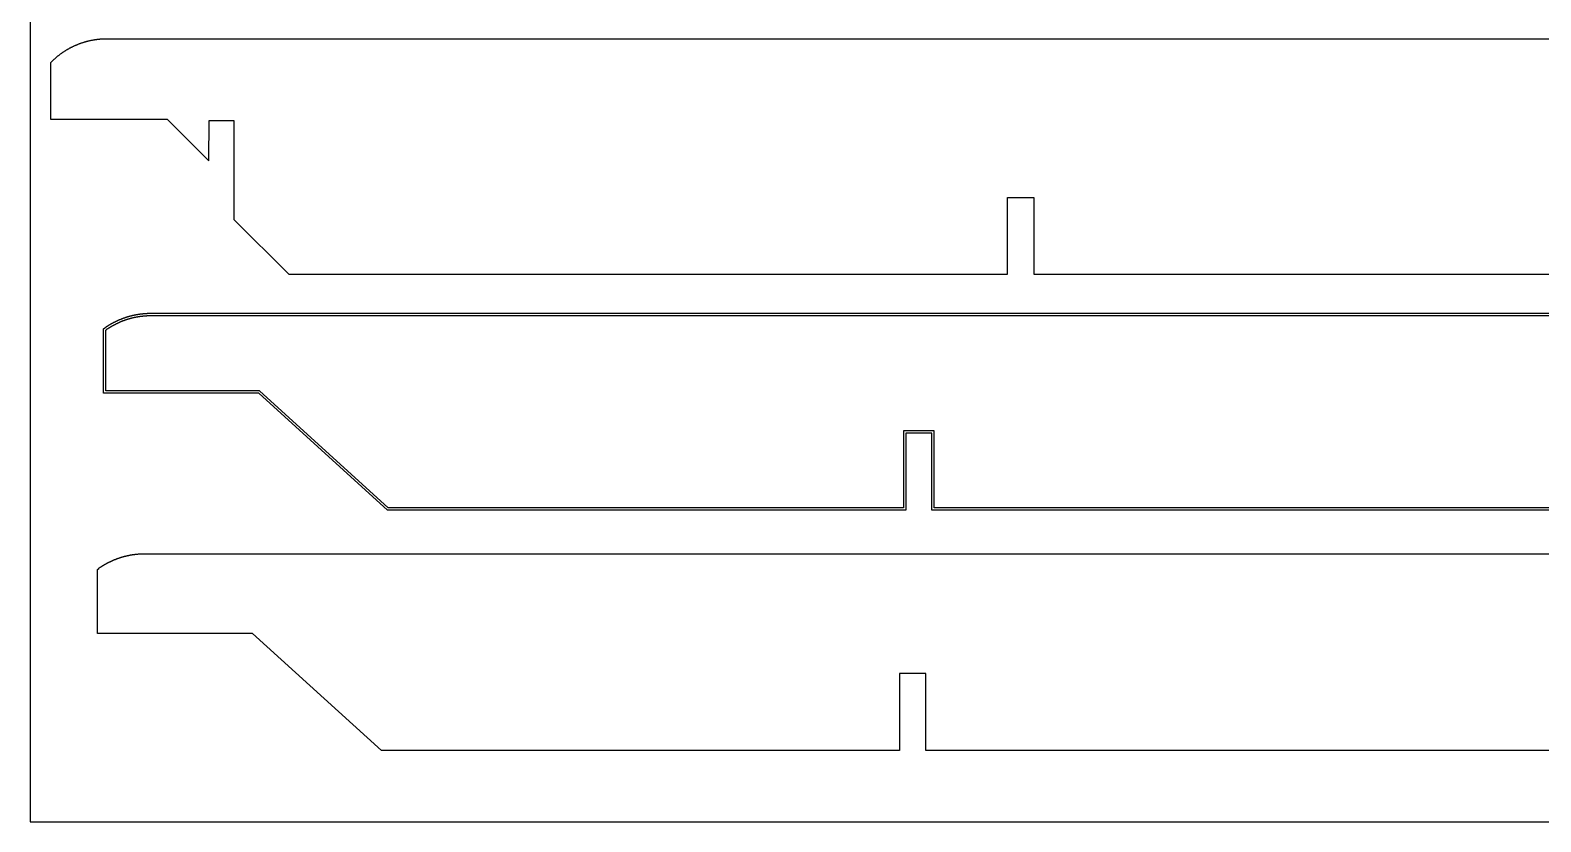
# Model space of a CAD drawing. Header units: inches. Extents: x -1514 to 1282, y -2074 to 286.
# Drawn here: x -819.5 to -799.86, y -1612.21 to -1601.91 of the extents above; entities that cross this region are included whole.
import ezdxf

# ---------------------------------------------------------------- set-up
doc = ezdxf.new("R2010")
doc.units = ezdxf.units.IN
doc.header["$LTSCALE"] = 0.1
doc.header["$MEASUREMENT"] = 0
doc.layers.add('pic', color=1, linetype='Continuous')

msp = doc.modelspace()

# ---------------------------------------------------------------- linework, layer by layer
at = {"color": 7, "linetype": 'Continuous', "lineweight": 25}
for points in [[(-769.11739, -1602.02432), (-818.5054, -1602.02432), (-818.51165, -1602.02433), (-818.51794, -1602.02439), (-818.52424, -1602.02449), (-818.53053, -1602.02463), (-818.53683, -1602.0248), (-818.54312, -1602.02502), (-818.54941, -1602.02527), (-818.5557, -1602.02556), (-818.56199, -1602.02589), (-818.56828, -1602.02627), (-818.57456, -1602.02667), (-818.58084, -1602.02712), (-818.58712, -1602.02761), (-818.5934, -1602.02813), (-818.59967, -1602.0287), (-818.60594, -1602.0293), (-818.6122, -1602.02994), (-818.61843, -1602.03062), (-818.62158, -1602.03098), (-818.62469, -1602.03134), (-818.63084, -1602.03209), (-818.63702, -1602.03288), (-818.64319, -1602.03371), (-818.64936, -1602.03457), (-818.65552, -1602.03548), (-818.66168, -1602.03642), (-818.66784, -1602.0374), (-818.67399, -1602.03842), (-818.68014, -1602.03948), (-818.68629, -1602.04058), (-818.69242, -1602.04172), (-818.69856, -1602.04289), (-818.70468, -1602.0441), (-818.71081, -1602.04535), (-818.71692, -1602.04663), (-818.72303, -1602.04796), (-818.72913, -1602.04932), (-818.73522, -1602.05072), (-818.74131, -1602.05215), (-818.74738, -1602.05363), (-818.75345, -1602.05514), (-818.75951, -1602.05669), (-818.76556, -1602.05827), (-818.7716, -1602.05989), (-818.77763, -1602.06155), (-818.78366, -1602.06324), (-818.78967, -1602.06498), (-818.79567, -1602.06674), (-818.80166, -1602.06855), (-818.80764, -1602.07039), (-818.8136, -1602.07226), (-818.81956, -1602.07418), (-818.8255, -1602.07613), (-818.83143, -1602.07811), (-818.83735, -1602.08013), (-818.84325, -1602.08219), (-818.84914, -1602.08428), (-818.85502, -1602.08641), (-818.86088, -1602.08857), (-818.86673, -1602.09077), (-818.87256, -1602.093), (-818.87838, -1602.09527), (-818.88419, -1602.09758), (-818.88997, -1602.09992), (-818.89574, -1602.10229), (-818.9015, -1602.1047), (-818.90724, -1602.10714), (-818.91296, -1602.10962), (-818.91866, -1602.11213), (-818.92435, -1602.11468), (-818.93002, -1602.11727), (-818.93567, -1602.11988), (-818.9413, -1602.12253), (-818.94691, -1602.12522), (-818.9525, -1602.12794), (-818.95808, -1602.13069), (-818.96365, -1602.13349), (-818.96919, -1602.13632), (-818.97473, -1602.13918), (-818.98024, -1602.14208), (-818.98574, -1602.14501), (-818.99123, -1602.14798), (-818.99669, -1602.15099), (-819.00214, -1602.15402), (-819.00758, -1602.1571), (-819.01299, -1602.16021), (-819.01839, -1602.16335), (-819.02377, -1602.16652), (-819.02913, -1602.16973), (-819.03447, -1602.17297), (-819.03979, -1602.17625), (-819.04509, -1602.17956), (-819.05038, -1602.1829), (-819.05564, -1602.18627), (-819.06089, -1602.18968), (-819.06611, -1602.19312), (-819.07131, -1602.19659), (-819.0765, -1602.20009), (-819.08166, -1602.20363), (-819.0868, -1602.2072), (-819.09191, -1602.21079), (-819.09701, -1602.21442), (-819.10208, -1602.21808), (-819.10714, -1602.22177), (-819.11217, -1602.22549), (-819.11717, -1602.22924), (-819.12215, -1602.23303), (-819.12711, -1602.23684), (-819.13205, -1602.24068), (-819.13696, -1602.24455), (-819.14184, -1602.24845), (-819.14671, -1602.25238), (-819.15154, -1602.25634), (-819.15635, -1602.26033), (-819.16114, -1602.26434), (-819.1659, -1602.26839), (-819.17063, -1602.27246), (-819.17534, -1602.27656), (-819.18002, -1602.28069), (-819.18468, -1602.28485), (-819.1893, -1602.28903), (-819.1939, -1602.29324), (-819.19848, -1602.29748), (-819.20302, -1602.30175), (-819.20754, -1602.30604), (-819.21202, -1602.31036), (-819.21648, -1602.31471), (-819.22091, -1602.31908), (-819.23404, -1602.3322), (-819.23404, -1603.06434), (-817.71646, -1603.06434), (-817.17436, -1603.60644), (-817.17199, -1603.08432), (-816.85234, -1603.08432), (-816.85234, -1604.37021), (-816.13824, -1605.08432), (-806.79234, -1605.08432), (-806.79234, -1604.08432), (-806.45234, -1604.08432), (-806.45234, -1605.08432), (-796.39234, -1605.08432)], [(-797.71655, -1608.1508), (-807.77655, -1608.1508), (-807.77655, -1607.1508), (-808.11655, -1607.1508), (-808.11655, -1608.1508), (-814.85475, -1608.1508), (-816.52769, -1606.63079), (-818.5461, -1606.63079), (-818.5461, -1605.79418), (-818.52957, -1605.78231), (-818.52547, -1605.7794), (-818.52135, -1605.77651), (-818.51722, -1605.77364), (-818.51307, -1605.77079), (-818.50891, -1605.76796), (-818.50473, -1605.76514), (-818.50053, -1605.76235), (-818.49632, -1605.75958), (-818.4921, -1605.75683), (-818.48786, -1605.7541), (-818.48361, -1605.75139), (-818.47934, -1605.7487), (-818.47506, -1605.74603), (-818.47076, -1605.74339), (-818.46646, -1605.74076), (-818.46213, -1605.73815), (-818.4578, -1605.73557), (-818.45345, -1605.73301), (-818.44908, -1605.73046), (-818.44471, -1605.72794), (-818.44032, -1605.72544), (-818.43592, -1605.72296), (-818.4315, -1605.7205), (-818.42708, -1605.71807), (-818.42264, -1605.71565), (-818.41819, -1605.71326), (-818.41372, -1605.71088), (-818.40925, -1605.70853), (-818.40476, -1605.70621), (-818.40026, -1605.7039), (-818.39576, -1605.70161), (-818.39123, -1605.69935), (-818.3867, -1605.69711), (-818.38216, -1605.69489), (-818.37761, -1605.69269), (-818.37305, -1605.69052), (-818.36847, -1605.68836), (-818.36389, -1605.68623), (-818.35929, -1605.68413), (-818.35469, -1605.68204), (-818.35008, -1605.67998), (-818.34545, -1605.67794), (-818.34082, -1605.67592), (-818.33618, -1605.67392), (-818.33153, -1605.67195), (-818.32687, -1605.67), (-818.3222, -1605.66808), (-818.31752, -1605.66617), (-818.31284, -1605.66429), (-818.30814, -1605.66243), (-818.30344, -1605.6606), (-818.29873, -1605.65879), (-818.29401, -1605.657), (-818.28928, -1605.65524), (-818.28455, -1605.6535), (-818.27981, -1605.65178), (-818.27506, -1605.65009), (-818.27031, -1605.64842), (-818.26554, -1605.64677), (-818.26078, -1605.64515), (-818.256, -1605.64355), (-818.25122, -1605.64198), (-818.24643, -1605.64043), (-818.24163, -1605.6389), (-818.23683, -1605.6374), (-818.23203, -1605.63592), (-818.22722, -1605.63447), (-818.2224, -1605.63304), (-818.21755, -1605.63163), (-818.2127, -1605.63025), (-818.20785, -1605.62888), (-818.20298, -1605.62755), (-818.1981, -1605.62623), (-818.19322, -1605.62494), (-818.18833, -1605.62367), (-818.18344, -1605.62243), (-818.17853, -1605.62121), (-818.17362, -1605.62001), (-818.16871, -1605.61884), (-818.16378, -1605.61769), (-818.15885, -1605.61656), (-818.15392, -1605.61546), (-818.14897, -1605.61438), (-818.14403, -1605.61333), (-818.13907, -1605.6123), (-818.13411, -1605.61129), (-818.12915, -1605.61031), (-818.12418, -1605.60935), (-818.11921, -1605.60842), (-818.11423, -1605.60751), (-818.10924, -1605.60662), (-818.10425, -1605.60576), (-818.09926, -1605.60492), (-818.09426, -1605.6041), (-818.08926, -1605.60331), (-818.08426, -1605.60255), (-818.07925, -1605.6018), (-818.07424, -1605.60109), (-818.06922, -1605.60039), (-818.0642, -1605.59972), (-818.05918, -1605.59907), (-818.05416, -1605.59845), (-818.04913, -1605.59785), (-818.0441, -1605.59728), (-818.03907, -1605.59673), (-818.03403, -1605.5962), (-818.029, -1605.5957), (-818.02396, -1605.59523), (-818.01892, -1605.59477), (-818.01388, -1605.59435), (-818.00884, -1605.59394), (-818.00379, -1605.59356), (-817.99875, -1605.59321), (-817.9937, -1605.59287), (-817.98865, -1605.59257), (-817.98361, -1605.59229), (-817.97856, -1605.59203), (-817.97351, -1605.59179), (-817.96847, -1605.59159), (-817.96342, -1605.5914), (-817.95837, -1605.59124), (-817.95332, -1605.59111), (-817.94828, -1605.591), (-817.94323, -1605.59091), (-817.93819, -1605.59085), (-817.93315, -1605.59081), (-817.92814, -1605.5908), (-769.11679, -1605.5908)], [(-797.74655, -1608.1208), (-807.74655, -1608.1208), (-807.74655, -1607.1208), (-808.14655, -1607.1208), (-808.14655, -1608.1208), (-814.84315, -1608.1208), (-816.5161, -1606.60079), (-818.5161, -1606.60079), (-818.5161, -1605.80957), (-818.51214, -1605.80673), (-818.50816, -1605.80391), (-818.50417, -1605.8011), (-818.50016, -1605.79832), (-818.49614, -1605.79555), (-818.4921, -1605.7928), (-818.48804, -1605.79008), (-818.48397, -1605.78737), (-818.47989, -1605.78468), (-818.47579, -1605.78201), (-818.47168, -1605.77936), (-818.46755, -1605.77673), (-818.46341, -1605.77412), (-818.45926, -1605.77153), (-818.45509, -1605.76896), (-818.4509, -1605.76642), (-818.44671, -1605.76389), (-818.4425, -1605.76138), (-818.43828, -1605.75889), (-818.43404, -1605.75642), (-818.42979, -1605.75397), (-818.42553, -1605.75154), (-818.42126, -1605.74914), (-818.41697, -1605.74675), (-818.41267, -1605.74438), (-818.40836, -1605.74204), (-818.40404, -1605.73971), (-818.39971, -1605.73741), (-818.39536, -1605.73513), (-818.39101, -1605.73287), (-818.38664, -1605.73062), (-818.38226, -1605.72841), (-818.37787, -1605.72621), (-818.37347, -1605.72403), (-818.36906, -1605.72188), (-818.36464, -1605.71974), (-818.3602, -1605.71763), (-818.35576, -1605.71554), (-818.35131, -1605.71347), (-818.34685, -1605.71142), (-818.34238, -1605.7094), (-818.3379, -1605.70739), (-818.33341, -1605.70541), (-818.32891, -1605.70345), (-818.3244, -1605.70151), (-818.31988, -1605.6996), (-818.31536, -1605.69771), (-818.31082, -1605.69583), (-818.30628, -1605.69399), (-818.30173, -1605.69216), (-818.29717, -1605.69036), (-818.29261, -1605.68858), (-818.28803, -1605.68682), (-818.28345, -1605.68508), (-818.27886, -1605.68337), (-818.27427, -1605.68168), (-818.26966, -1605.68001), (-818.26505, -1605.67837), (-818.26044, -1605.67675), (-818.25581, -1605.67515), (-818.25119, -1605.67358), (-818.24655, -1605.67203), (-818.24191, -1605.6705), (-818.23726, -1605.66899), (-818.23261, -1605.66751), (-818.22795, -1605.66606), (-818.22329, -1605.66462), (-818.21862, -1605.66321), (-818.21394, -1605.66183), (-818.20924, -1605.66046), (-818.20453, -1605.65911), (-818.19982, -1605.65779), (-818.19509, -1605.65649), (-818.19036, -1605.65521), (-818.18562, -1605.65396), (-818.18087, -1605.65273), (-818.17612, -1605.65152), (-818.17136, -1605.65034), (-818.16659, -1605.64917), (-818.16182, -1605.64804), (-818.15703, -1605.64692), (-818.15225, -1605.64583), (-818.14745, -1605.64476), (-818.14265, -1605.64371), (-818.13785, -1605.64269), (-818.13304, -1605.64169), (-818.12822, -1605.64071), (-818.1234, -1605.63975), (-818.11857, -1605.63882), (-818.11374, -1605.63791), (-818.1089, -1605.63703), (-818.10406, -1605.63617), (-818.09921, -1605.63533), (-818.09436, -1605.63452), (-818.08951, -1605.63372), (-818.08465, -1605.63296), (-818.07979, -1605.63221), (-818.07492, -1605.63149), (-818.07005, -1605.63079), (-818.06518, -1605.63012), (-818.0603, -1605.62947), (-818.05542, -1605.62884), (-818.05054, -1605.62823), (-818.04566, -1605.62765), (-818.04077, -1605.62709), (-818.03588, -1605.62656), (-818.03099, -1605.62605), (-818.0261, -1605.62556), (-818.0212, -1605.6251), (-818.01631, -1605.62466), (-818.01141, -1605.62424), (-818.00651, -1605.62385), (-818.00161, -1605.62348), (-817.99671, -1605.62314), (-817.99181, -1605.62282), (-817.98691, -1605.62252), (-817.982, -1605.62224), (-817.9771, -1605.62199), (-817.9722, -1605.62177), (-817.9673, -1605.62156), (-817.9624, -1605.62138), (-817.95749, -1605.62123), (-817.95259, -1605.6211), (-817.94769, -1605.62099), (-817.94279, -1605.62091), (-817.9379, -1605.62085), (-817.933, -1605.62081), (-817.9281, -1605.6208), (-769.11679, -1605.6208)], [(-797.79534, -1611.27812), (-807.85534, -1611.27812), (-807.85534, -1610.27812), (-808.19534, -1610.27812), (-808.19534, -1611.27812), (-814.93354, -1611.27812), (-816.60648, -1609.7581), (-818.62489, -1609.7581), (-818.62489, -1608.92149), (-818.60836, -1608.90963), (-818.60426, -1608.90672), (-818.60014, -1608.90383), (-818.59601, -1608.90096), (-818.59186, -1608.8981), (-818.5877, -1608.89527), (-818.58352, -1608.89246), (-818.57933, -1608.88967), (-818.57512, -1608.8869), (-818.57089, -1608.88415), (-818.56665, -1608.88142), (-818.5624, -1608.87871), (-818.55813, -1608.87602), (-818.55385, -1608.87335), (-818.54956, -1608.8707), (-818.54525, -1608.86808), (-818.54093, -1608.86547), (-818.53659, -1608.86289), (-818.53224, -1608.86032), (-818.52788, -1608.85778), (-818.5235, -1608.85526), (-818.51911, -1608.85276), (-818.51471, -1608.85028), (-818.5103, -1608.84782), (-818.50587, -1608.84538), (-818.50143, -1608.84297), (-818.49698, -1608.84057), (-818.49252, -1608.8382), (-818.48804, -1608.83585), (-818.48355, -1608.83352), (-818.47906, -1608.83121), (-818.47455, -1608.82893), (-818.47003, -1608.82667), (-818.4655, -1608.82442), (-818.46095, -1608.82221), (-818.4564, -1608.82001), (-818.45184, -1608.81783), (-818.44726, -1608.81568), (-818.44268, -1608.81355), (-818.43809, -1608.81144), (-818.43348, -1608.80936), (-818.42887, -1608.80729), (-818.42425, -1608.80525), (-818.41961, -1608.80323), (-818.41497, -1608.80124), (-818.41032, -1608.79927), (-818.40566, -1608.79732), (-818.40099, -1608.79539), (-818.39631, -1608.79349), (-818.39163, -1608.79161), (-818.38693, -1608.78975), (-818.38223, -1608.78792), (-818.37752, -1608.78611), (-818.3728, -1608.78432), (-818.36808, -1608.78255), (-818.36334, -1608.78081), (-818.3586, -1608.7791), (-818.35385, -1608.7774), (-818.3491, -1608.77573), (-818.34434, -1608.77409), (-818.33957, -1608.77247), (-818.33479, -1608.77087), (-818.33001, -1608.7693), (-818.32522, -1608.76775), (-818.32043, -1608.76622), (-818.31563, -1608.76472), (-818.31082, -1608.76324), (-818.30601, -1608.76179), (-818.30119, -1608.76036), (-818.29635, -1608.75895), (-818.2915, -1608.75756), (-818.28664, -1608.7562), (-818.28177, -1608.75486), (-818.2769, -1608.75355), (-818.27201, -1608.75226), (-818.26713, -1608.75099), (-818.26223, -1608.74974), (-818.25733, -1608.74852), (-818.25242, -1608.74733), (-818.2475, -1608.74615), (-818.24257, -1608.745), (-818.23765, -1608.74388), (-818.23271, -1608.74278), (-818.22777, -1608.7417), (-818.22282, -1608.74065), (-818.21787, -1608.73962), (-818.21291, -1608.73861), (-818.20794, -1608.73763), (-818.20297, -1608.73667), (-818.198, -1608.73573), (-818.19302, -1608.73482), (-818.18804, -1608.73394), (-818.18305, -1608.73307), (-818.17805, -1608.73224), (-818.17306, -1608.73142), (-818.16806, -1608.73063), (-818.16305, -1608.72986), (-818.15804, -1608.72912), (-818.15303, -1608.7284), (-818.14801, -1608.72771), (-818.143, -1608.72704), (-818.13797, -1608.72639), (-818.13295, -1608.72577), (-818.12792, -1608.72517), (-818.12289, -1608.7246), (-818.11786, -1608.72405), (-818.11283, -1608.72352), (-818.10779, -1608.72302), (-818.10275, -1608.72254), (-818.09771, -1608.72209), (-818.09267, -1608.72166), (-818.08763, -1608.72126), (-818.08258, -1608.72088), (-818.07754, -1608.72052), (-818.07249, -1608.72019), (-818.06745, -1608.71988), (-818.0624, -1608.7196), (-818.05735, -1608.71934), (-818.05231, -1608.71911), (-818.04726, -1608.7189), (-818.04221, -1608.71872), (-818.03716, -1608.71856), (-818.03212, -1608.71842), (-818.02707, -1608.71831), (-818.02203, -1608.71823), (-818.01698, -1608.71816), (-818.01194, -1608.71813), (-818.00693, -1608.71812), (-769.11627, -1608.71812)]]:
    msp.add_lwpolyline(points, dxfattribs=at)
at = {"layer": 'pic', "color": 1}
msp.add_lwpolyline([(-819.49842, -1612.20503), (-705.99842, -1612.20503), (-705.99842, -1569.20503), (-819.49842, -1569.20503)], close=True, dxfattribs=at)

doc.saveas('drawing.dxf')
